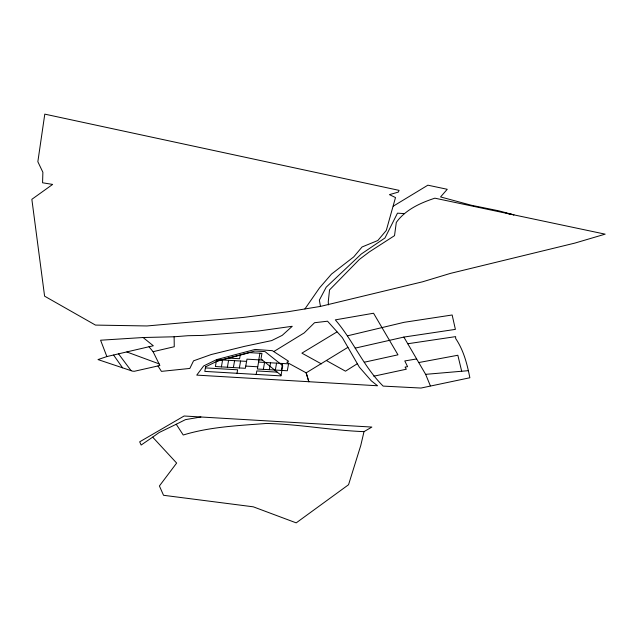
<?xml version="1.0" encoding="UTF-8"?>
<svg xmlns="http://www.w3.org/2000/svg" width="637" height="637" viewBox="0 0 637 637"><rect width="100%" height="100%" fill="white"/><g stroke="black" fill="none" stroke-linecap="round" stroke-linejoin="round"><path stroke-width="0.96" d="M157.968 365.964L161.432 371.371L189.826 368.441L193.552 360.829L211.142 354.554L244.648 346.329L271.696 340.588L282.215 335.365L292.256 326.279L258.781 330.969L202.877 335.412L188.05 335.707L174.124 336.782L174.259 346.719L153.079 351.688L148.986 346.751L106.873 356.561L97.994 359.579L132.544 371.164L134.375 371.275L159.879 365.519L153.079 351.688M221.389 366.888L222.608 359.961M227.377 367.238L228.603 360.319M233.373 367.589L234.599 360.669M237.004 373.29L237.625 369.802L205.425 367.899M240.221 355.104L239.576 358.727L228.882 358.098M239.369 367.947L240.595 361.02M256.185 374.421L256.807 370.933L277.151 372.127M258.765 359.857L259.928 353.24M258.964 359.865L257.356 369.006L287.327 370.766L288.553 363.846L258.574 362.079M263.352 369.356L264.57 362.437M269.34 369.707L270.566 362.787M275.335 370.065L276.562 363.138M281.331 370.416L282.557 363.496M364.006 431.631L360.781 445.43L348.55 484.733L296.205 522.866L253.295 506.821L163.534 495.291L159.409 485.959L176.648 463.067L152.673 437.141L141.143 445.04L139.678 441.831L184.117 416.001L371.873 427.069L364.006 431.631C331.32 430.405 299.056 424.154 266.385 423.462C238.493 425.635 210.154 426.726 183.241 435.015L176.242 424.258L159.234 432.483L152.673 437.141M304.932 308.929L319.503 287.916L331.487 274.093L353.782 256.854L362.063 246.973L377.86 240.491L386.301 230.427L395.497 197.542L389.43 194.643L398.3 192.111L399.096 190.367L44.789 114.134L37.846 161.71L42.878 172.253L42.568 182.779L52.64 184.419L31.85 199.317L44.598 296.165L95.47 325.085L146.964 325.961L243.66 317.401L287.805 311.772L320.475 306.405L422.634 281.785L450.383 273.4L574.861 243.095L605.15 234.153L434.888 198.179C420.356 202.932 405.506 209.645 396.302 222.424L394.526 235.65L369.293 251.933L359.419 259.402L329.544 289.915L328.262 301.691L328.453 304.892M347.969 347.308L306.174 372.836L286.849 362.286L288.553 361.227L272.373 350.676L255.134 349.442L216.62 359.61L203.625 365.98L196.753 375.113L377.558 385.767L371.331 380.854L359.3 367.095L342.364 337.658L327.529 321.207L314.543 322.72L304.231 332.888L273.759 351.584M357.461 363.631L345.477 371.18L326.677 360.701M336.941 331.933L301.898 353.145L321.367 363.894M393.268 206.165L427.881 185.184L447.246 189.293L440.565 196.929L471.34 205.257L498.564 210.775L513.987 214.876L506.112 213.228M176.242 424.258L185.494 419.624L200.918 416.98M217.082 361.211L249.577 352.635L261.966 353.36L260.979 358.957L281.052 375.241M364.308 362.222L397.974 354.825L373.553 313.237L335.325 319.862C353.161 340.556 363.616 366.777 383.14 386.094L420.977 388.052L469.859 377.757C467.144 363.998 463.656 350.342 455.678 338.534L455.622 336.623L407.768 343.749M347.627 335.795L404.105 322.314L452.151 314.989L455.391 329.377L403.866 337.077L355.207 348.128M148.986 346.751L153.318 345.787L143.094 337.522L100.582 340.214L106.873 356.561M373.808 376.204L406.31 369.221L405.076 367.095L407.584 366.673L404.79 360.94L416.638 358.95M418.748 362.549L457.844 355.255L461.69 371.244M403.866 337.077L425.635 374.341L468.155 370.694M143.094 337.522L174.124 336.782M262.364 360.064L246.981 359.157L245.364 368.297L215.394 366.53L216.612 359.61L246.591 361.378M245.755 366.084L257.746 366.785M404.344 213.61L397.48 213.164L384.955 237.991L361.298 254.012L326.224 287.152L319.352 300.131L320.475 306.405M126.851 351.974L159.067 363.862M118.57 353.885L131.103 370.678M113.609 355.072L122.567 367.82M425.635 374.341L430.357 385.823M205.608 366.832L204.803 371.395L280.941 375.878L282.732 365.726L265.032 351.608L254.975 351.011L217.926 360.797L205.608 366.832M308.834 381.714L306.174 372.836L308.826 381.714"/></g></svg>
